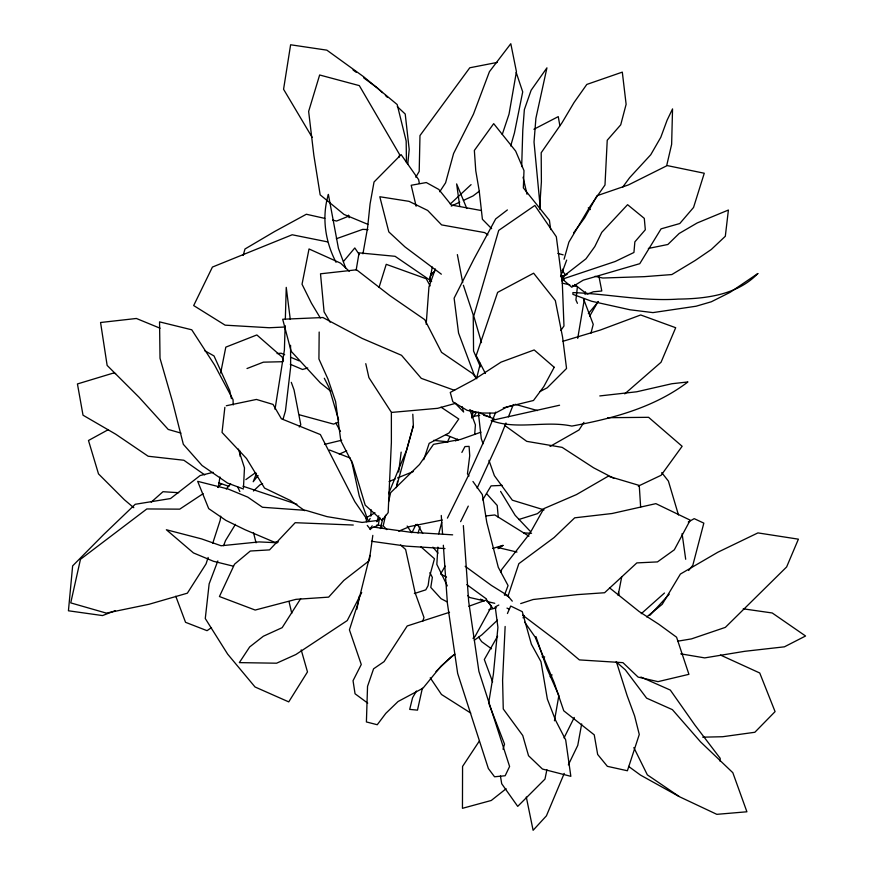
<?xml version="1.0" encoding="UTF-8"?>
<svg xmlns="http://www.w3.org/2000/svg" width="874" height="874" viewBox="0 0 874 874"><rect width="100%" height="100%" fill="white"/><g stroke="black" fill="none" stroke-linecap="round" stroke-linejoin="round"><path stroke-width="1.31" d="M319.174 332.033L318.923 358.985L327.958 379.065L335.616 401.658L340.805 440.66L352.823 464.05L365.212 505.15L382.047 520.423L388.154 512.656L391.377 442.452L391.377 412.32L368.904 377.612L365.769 363.671M285.142 325.587L284.389 350.081L275.015 409.272M285.35 318.792L286.246 287.371L290.277 319.436M521.68 166.606L522.783 130.215L524.356 109.643L531.119 90.262L546.938 67.844L535.904 118.241L534.025 142.047L540.208 207.214M370.849 516.173L371.089 509.695M489.746 417.313L489.91 413.304M243.475 487.659L244.469 467.896L238.416 449.072M437.885 547.102L436.836 564.353L447.302 585.886M438.693 533.839L441.709 522.368M539.553 209.094L541.388 181.956L541.192 152.753L562.08 122.666L574.032 102.542L586.804 84.439L622.31 72.127L626.123 104.301L620.726 124.818L607.233 140.244L604.994 184.982L590.037 206.526L568.887 242.142L564.069 259.228M426.184 324.265L428.959 286.901L435.339 268.995M474.68 434.433L475.423 424.906L469.786 409.753M501.261 572.525L501.479 569.826L529.884 533.413L543.803 508.646L576.458 494.586L608.26 476.199L639.255 485.431L640.642 507.084M429.691 281.253L430.161 276.042L434.717 271.202M407.743 164.257L409.207 149.432L405.219 114.035L397.299 106.606M719.925 761.046L720.22 758.359L694.786 724.907L670.314 690.078L640.893 677.044M224.858 407.339L222.04 432.444L246.544 458.544L264.549 488.096L290.354 500.474L304.797 510.722M220.685 516.184L220.237 520.117L212.732 543.278M505.139 626.461L502.594 680.223L503.26 708.967L522.75 735.515L528.53 755.726L542.426 769.033L570.842 776.331L565.675 739.885L555.613 720.373L547.353 699.069L540.984 661.684L531.359 644.16L522.281 611.669L510.711 606.043L507.433 613.526M399.221 157.156L399.538 154.458L359.323 85.619L319.644 74.989L308.642 111.413L313.853 155.288L320.168 194.847L344.006 214.425L367.845 224.334M356.92 609.167L359.28 596.134M397.014 485.267L397.517 481.29M398.675 472.015L401.166 452.131M372.816 535.38L369.298 560.638L343.799 580.445L328.657 597.128L295.991 599.346L255.175 610.052L219.429 596.527L234.549 564.178L250.303 551.024L269.542 549.888L295.193 522.696L353.282 525.034M218.314 487.506L219.931 476.986M471.752 416.723L472.561 411.468M584.477 298.504L577.714 338.369M585.11 294.505L585.536 291.84M488.653 703.046L493.384 674.225L497.918 627.368L495.23 606.906L498.825 605.026M356.188 269.935L359.061 252.859L395.092 256.311L431.68 281.352M554.444 720.799L558.868 695.529L546.927 668.49L535.915 636.545M362.939 253.81L367.593 227.655L370.084 203.882L374.028 182L401.111 154.611L418.624 179.618L419.356 183.42M429.637 281.581L432.259 267.018M581.669 723.934L577.769 745.369L568.351 764.87M618.126 595.434L621.687 576.971M220.652 373.045L225.809 347.142L256.858 334.95L282.127 357.029L283.504 360.82M546.895 769.754L544.972 779.105L517.714 806.374L501.709 783.738L500.42 776.003M422.371 688.177L417.488 710.136L409.698 709.382L412.583 697.725L416.439 691.05M385.576 515.245L383.194 525.864L386.811 529.622M388.548 501.982L390.634 492.685L419.498 464.498L433.504 444.342L460.587 439.425L480.962 432.16M666.862 164.869L671.636 144.352L672.543 108.911L667.091 120.219L660.788 137.327L650.748 154.742L629.641 177.673L622.528 187.353M380.376 528.573L382.823 518.435M369.942 555.372L358.296 602.241L349.425 629.859L361.268 664.491L353.041 680.704L355.052 693.77L367.725 703.133M476.745 377.732L480.394 363.333M590.911 333.311L593.238 324.341L583.504 298.821M396.283 487.67L413.369 425.649L412.801 414.221M471.654 417.958L473.063 412.79M413.369 425.649L406.618 450.001L388.569 493.679M243.169 255.448L244.982 249.003L274.458 231.61L306.348 214.25L324.746 218.38M510.7 145.947L514.436 132.924L522.707 91.879L516.206 72.476M283.176 418.733L285.459 410.933L290.66 367.036L290.561 345.263M503.031 749.226L504.538 744.156L489.134 704.291M379.065 287.295L386.232 264.319L426.228 278.751L430.139 285.874M208.143 557.448L206.056 563.883L187.353 593.184L148.951 604.295L106.333 613.111L70.739 602.885L80.463 559.327L146.832 508.952L179.727 509.149L203.118 493.679M378.77 515.791L376.836 521.734L380.146 517.998M423.748 459.713L429.178 443.337L449.039 432.958L458.774 419.007L441.031 407.175M502.255 134.454L509.029 114.155L516.436 71.679L510.809 43.7L489.429 71.69L473.457 114.155L453.595 153.485L445.587 182.808L439.698 191.756M418.012 533.042L420.132 526.727M422.699 621.283L423.977 617.492L415.139 592.812L405.612 549.451L400.554 544.983M560.551 276.697L566.669 260.081M217.823 560.933L209.148 583.854L205.281 618.541L227.655 654.134L255.022 686.975L288.737 701.888L307.484 671.92L301.191 649.874M223.602 545.649L225.536 540.558L235.434 524.345M504.44 595.15L508.067 585.569L498.278 567.281L486.774 522.313L482.339 494.597L472.943 481.476M256.486 473.358L253.209 481.738L258.059 475.511M495.744 412.08L485.922 436.694L468.071 476.243L447.412 518.129M505.98 422.994L499.109 440.223L477.128 488.151M508.439 416.843L513.344 404.531M447.586 441.643L449.837 436.869M564.233 773.392L546.425 815.824L533.107 830.3L526.29 797.012M411.971 532.659L416.024 524.4M460.609 521.658L468.278 506.101M564.036 737.896L574.262 717.456M523.034 617.842L524.203 615.514M461.876 452.437L464.957 446.581L469.098 446.374L469.731 455.715L467.459 473.828L469.021 476.013M598.45 301.464L588.355 313.613M361.716 592.506L347.251 620.562L295.893 654.517L276.599 663.202L239.345 662.623L249.669 646.946L263.336 636.239L282.16 627.663L300.689 598.635M445.139 566.123L440.594 574.054L446.548 577.08M589.666 316.18L597.772 302.098M497.601 636.196L484.316 659.52L492.608 681.851M415.795 177.214L419.203 171.391L419.979 135.568L469.775 67.779L497.393 62.382M482.667 499.895L491.068 485.878L502.233 485.387M370.183 518.435L368.336 521.363L359.236 495.929L351.446 460.336M562.648 278.762L564.943 275.146L585.962 258.824L594.801 246.588L601.771 232.342L627.576 204.691L644.291 218.369L645.318 229.764L634.863 241.858L633.934 252.477L615.241 261.479L561.545 279.429M473.489 416.909L476.363 412.43M583.919 422.35L579.025 429.964L550.041 446.45M369.964 529.251L372.193 525.82M479.378 740.977L462.565 766.432L462.455 808.319L491.275 800.475L506.133 788.73M560.879 330.383L563.97 325.991L562.299 282.499L556.323 236.745L534.866 205.466L498.715 230.386L473.752 316.049L481.508 342.652M299.269 426.993L300.798 424.84L294.057 389.935L291.304 382.342M573.683 232.779L584.608 217.899L596.986 195.732L628.537 184.884L667.19 165.579L704.269 173.238L693.552 207.455L679.786 223.525L661.072 228.857L639.768 263.686L583.231 280.172L571.705 287.207L563.031 279.614L562.998 275.616M688.625 570.471L692.82 565.292L703.832 523.133L694.196 518.643L688.286 522.029M343.449 261.49L354.811 247.965L359.301 254.607M226.224 488.992L230.692 483.923M649.928 615.285L669.211 594.222M435.973 671.571L450.525 657.292L454.862 654.189M455.616 440.977L457.539 439.13M253.449 491.002L260.113 484.72L262.615 483.846M497.459 620.169L481.902 634.808L474.331 640.238M550.139 676.738L552.084 674.914M450.274 203.981L471.086 184.643M217.735 487.331L221.603 483.825M151.224 502.157L162.979 491.712L178.667 492.696M641.243 613.701L664.469 593.031M454.436 654.429L441.053 666.086L422.961 688.22L398.085 701.505L385.827 713.337L377.251 724.732L366.403 721.946L367.539 686.363L373.58 668.818L384.079 661.618L407.208 625.97L449.542 612.281M472.976 638.304L475.03 636.512L491.472 606.501L486.654 599.859L468.77 606.272M542.579 509.269L537.434 513.661L518.686 519.538M255.623 472.605L245.845 479.618M646.716 616.935L662.252 604.262L680.398 574.054L717.882 552.215L757.922 532.9L798.399 539.171L786.633 566.942L725.365 627.368L691.465 638.894L678.049 641.134M507.39 209.935L495.689 218.915L473.828 259.261L454.119 298.176L458.555 333.038L473.894 374.006L476.024 377.481M479.455 191.078L473.063 195.918L463.384 200.441M211.519 627.565L207.051 630.678L185.539 622.31L175.772 596.221M624.757 393.868L661.05 362.251L675.689 327.717L640.708 314.968L600.22 330.077L563.02 341.253M498.038 548.686L502.976 545.409L492.696 548.435M375.001 512.819L366.031 517.845L366.556 521.691M108.452 429.571L88.482 440.496L98.5 473.883L124.436 499.797L133.798 507.718M533.905 129.265L558.246 116.624L559.884 125.78M539.99 391.541L547.222 387.783L566.549 368.478L562.561 337.014L555.34 300.59L533.632 273.201L497.634 292.375L476.177 355.62L485.42 373.482M561.851 280.969L564.298 279.811M638.293 486.119L661.105 475.292L682.135 446.286L648.584 417.313L607.725 417.706M451.29 206.089L459.757 202.134M339.243 454.119L346.672 450.853M502.976 545.409L498.082 547.55L516.971 552.062M389.116 481.541L395.114 478.985M397.517 477.958L413.424 471.49M398.719 531.195L409.797 526.53L442.266 519.997M430.609 273.726L434.323 272.185M349.141 215.987L336.577 221.035L332.633 220.15M561.086 276.621L567.281 274.185M370.707 528.333L378.202 525.394L379.185 520.27L362.12 522.423L327.018 516.632L305.933 510.383L262.451 507.259L247.757 497.12L228.223 489.058L197.666 481.334L208.689 508.613L225.831 520.347L245.113 529.753L274.228 542.12L278.325 541.935M247.003 368.533L263.391 362.164L282.859 361.705M115.204 610.686L102.52 615.569L68.434 610.784L72.64 565.882L103.733 534.473L135.219 504.287L170.517 498.551L200.168 475.522L213.147 472.331M338.642 422.229L333.54 424.098L299.563 414.844M336.337 238.744L362.765 229.359L368.02 229.6M520.696 603.584L533.151 599.509L576.916 594.648L604.59 592.736L636.851 562.9L657.466 561.906L674.313 549.812L690.231 520.172L655.882 503.642L612.073 513.508L574.699 517.823L554.116 537.532L518.839 563.675L508.012 596.101L512.295 601.159M414.352 593.544L425.802 589.83L428.118 585.624L429.21 577.823L434.465 558.748L421.017 546.895M307.746 367.998L302.502 369.473L290.266 364.272M455.693 403.296L437.677 408.311L391.628 412.419M488.872 609.735L496.443 607.758M503.304 407.885L513.475 405.307M324.483 444.385L341.734 440.201M559.568 405.23L491.155 420.558C517.146 430.183 545.059 420.328 571.836 426.075C612.838 418.526 654.2 407.557 687.925 381.949L671.844 383.741L636.709 391.781L599.793 395.933M226.322 405.744L256.432 399.44L273.038 404.422L281.395 418.788L320.365 434.553L354.811 501.643L366.556 518.719M648.333 248.456L667.856 244.491L679.153 233.489L697.201 222.957L728.403 210.033L725.322 236.264L711.327 249.461L695.223 260.452L671.844 274.556L644.247 276.665L602.732 278.019L595.008 276.326M471.774 416.669L479.739 415.336M485.594 515.966L494.837 514.961L528.967 536.177M277.069 353.599L281.089 353.205L284.695 354.735M285.274 326.996L269.214 327.739L225.121 325.161L193.678 305.561L212.426 267.062L292.178 234.767L327.521 241.869M702.762 737.175L722.612 736.727L754.852 732.27L775.074 711.622L759.746 673.002L720.449 655.041M523.646 532.9L531.545 533.271M277.408 542.765L259.032 541.913L221.122 545.769L201.577 538.897L166.366 529.753L193.449 552.925L213.431 561.272L233.26 566.155M542.12 656.811L544.677 656.931M452.656 534.844L409.993 532.179L373.81 527.12M444.986 548.566L406.312 546.152L371.472 541.279M433.58 440.376L448.111 441.818M376.716 525.077L381.763 525.602L381.785 528.333M115.619 373.537L112.975 373.187L77.436 383.948L83.019 415.194L115.772 434.236L148.176 456.239L183.857 460.248L204.713 474.877M743.217 608.817L772.234 612.98L805.566 635.999L784.415 646.826L744.746 651.305L704.706 657.893L680.726 653.839M481.366 210.547L451.312 204.997L438.803 189.44L426.304 182.546L411.195 185.266L416.133 206.22M562.168 283.121L569.804 284.848M572.339 285.427L577.43 286.585L575.911 299.979L577.43 303.322M484.141 600.842L469.578 597.477L467.71 595.511M486.796 601.454L494.739 603.289M557.885 253.438L563.162 254.847M515.201 404.301L537.477 410.572M180.962 433.1L168.234 429.451L139.01 397.222L107.141 365.419L100.565 322.506L136.377 318.475L160.062 328.209M483.704 415.281L490.248 417.171M544.098 509.892L512.35 500.19L494.378 475.664L488.959 460.369M243.005 486.217L296.909 504.276M218.598 482.787L228.802 486.305M458.446 439.884L445.86 434.848M454.611 390.35L421.279 378.355L401.527 355.303L362.207 338.435L322.921 317.524L282.695 319.261L291.118 351.239L320.321 382.845L330.787 391.268M243.409 488.981L227.568 483.082L202.08 465.525L183.332 444.298L172.757 402.532L160.018 358.296L159.549 321.872L191.756 329.793L214.567 364.982L233.041 399.658L233.238 404.924M329.498 449.99L350.452 458.151M480.46 599.16L484.141 600.711M290.703 357.269L299.127 360.831M494.487 419.159L478.329 412.266L481.279 438.704L483.082 443.795M470.212 410.125L476.013 412.626M506.986 608.107L509.4 609.2M613.821 478.329L593.599 467.798L562.157 447.368L526.738 441.348L504.801 425.496M447.029 601.825L441.053 598.679L430.784 587.437L432.357 577.397L429.91 572.667M678.978 796.454L640.478 775.085L628.537 766.378M204.582 350.627L214.01 355.937L229.796 390.798L231.392 398.62M504.385 594.254L508.777 596.876M508.176 595.85L491.45 585.449L465.176 566.286M470.747 713.064L441.479 694.48L430.227 677.798M487.954 234.866L484.644 232.604L441.61 224.902L427.67 210.448L409.032 201.337L379.808 196.748L388.821 231.894L404.946 246.883L441.348 274.185M466.803 584.619L486.512 598.996M491.516 648.825L481.64 641.636L478.635 637.19M353.052 69.964L356.242 72.313M363.671 77.819L377.481 88.023L382.441 92.677M522.696 615.187L558.027 641.909L579.375 659.903L622.944 662.656L638.118 677.099L658.013 681.644L688.92 674.324L676.574 637.212L658.887 624.309L639.167 611.549L609.495 587.809M574.535 284.476L587.219 294.221L593.271 291.807L601.793 290.987L599.018 276.807M588.246 207.903L590.332 209.574M616.345 661.968L625.347 669.855L646.618 698.151L672.401 709.655L700.609 741.939L732.827 772.703L746.909 811.782L716.833 814.339L679.546 796.771L647.339 774.856L633.858 747.62M349.272 271.268L340.554 263.14L309.025 248.959L302.033 284.247L311.417 303.158L320.31 317.972M385.412 95.463L387.39 97.32M491.636 228.682L482.404 219.276L479.192 190.718L475.762 170.736L474.353 150.459L493.69 123.649L515.66 151.093L523.985 170.605L523.362 187.888L549.418 220.303L550.686 229.589M455.638 403.69L463.624 412.025L462.073 406.618M530.267 531.316L515.125 515.289L500.584 491.385M486.578 493.646L497.197 505.434L498.3 517.474M432.892 547.146L438.016 553.111M367.277 525.449L370.652 529.611M476.8 378.813L472.626 373.58L441.545 352.353L424.775 319.687L389.891 295.631L356.581 269.793L320.507 273.802L324.079 311.865L330.164 322.233M661.738 472.637L668.402 481.082L678.464 514.939M562.048 270.35L565.806 275.266M488.205 602.055L492.98 608.577M524.684 622.19L535.117 637.048L554.105 682.452L563.763 710.813L594.244 734.848L597.663 754.459L607.375 766.334L627.401 770.759L639.276 734.477L634.611 715.948L627.106 695.573L616.334 661.629M407.164 526.039L411.534 532.627M312.16 137.371L283.569 89.268L290.616 44.771L326.854 50.157L363.671 76.77L397.178 104.541L406.17 141.02L406.465 162.651M417.379 524.313L422.71 533.457M335.834 423.06L340.499 431.385M324.309 378.256L329.159 387.783L338.609 419.99M336.053 262.298C325.15 241.41 321.599 217.178 328.373 194.389L338.424 248.314L345.733 268.187M237.63 486.884L239.858 491.559M480.427 366.829L473.566 351.02L473.227 314.902L463.395 285.241M466.792 208.482L456.632 183.911L459.746 206.308M348.42 215.124L349.108 217.735M253.471 532.539L256.06 542.83M618.453 592.244L619.065 594.746M288.999 601.52L291.785 613.319M523.067 177.203L527 194.236M457.364 254.596L462.707 282.619M682.091 533.61L685.686 559.262M463.362 525.602L468.661 601.388L478.897 671.352L509.597 766.476L505.161 775.751L494.542 776.778L488.358 768.53L457.659 673.406L447.422 603.442L443.347 545.245M441.272 515.474L442.594 534.418M240.066 451.082L240.164 456.436M562.943 268.963L562.965 271.628M554.192 367.277L543.803 386.592L533.49 400.489L506.909 407L495.416 413.085L481.629 413.02L467.12 410.343L452.83 401.767L450.263 392.426L473.806 379.808L501.042 362.131L534.189 349.95L554.192 367.277M757.813 273.562C737.394 294.866 706.181 298.766 678.148 299.094C642.871 301.497 608.075 293.817 572.896 292.593L572.94 294.374L591.622 301.257L630.045 309.789L652.933 312.608L696.119 306.217L711.327 301.77L730.052 292.364L757.813 273.562"/></g></svg>
